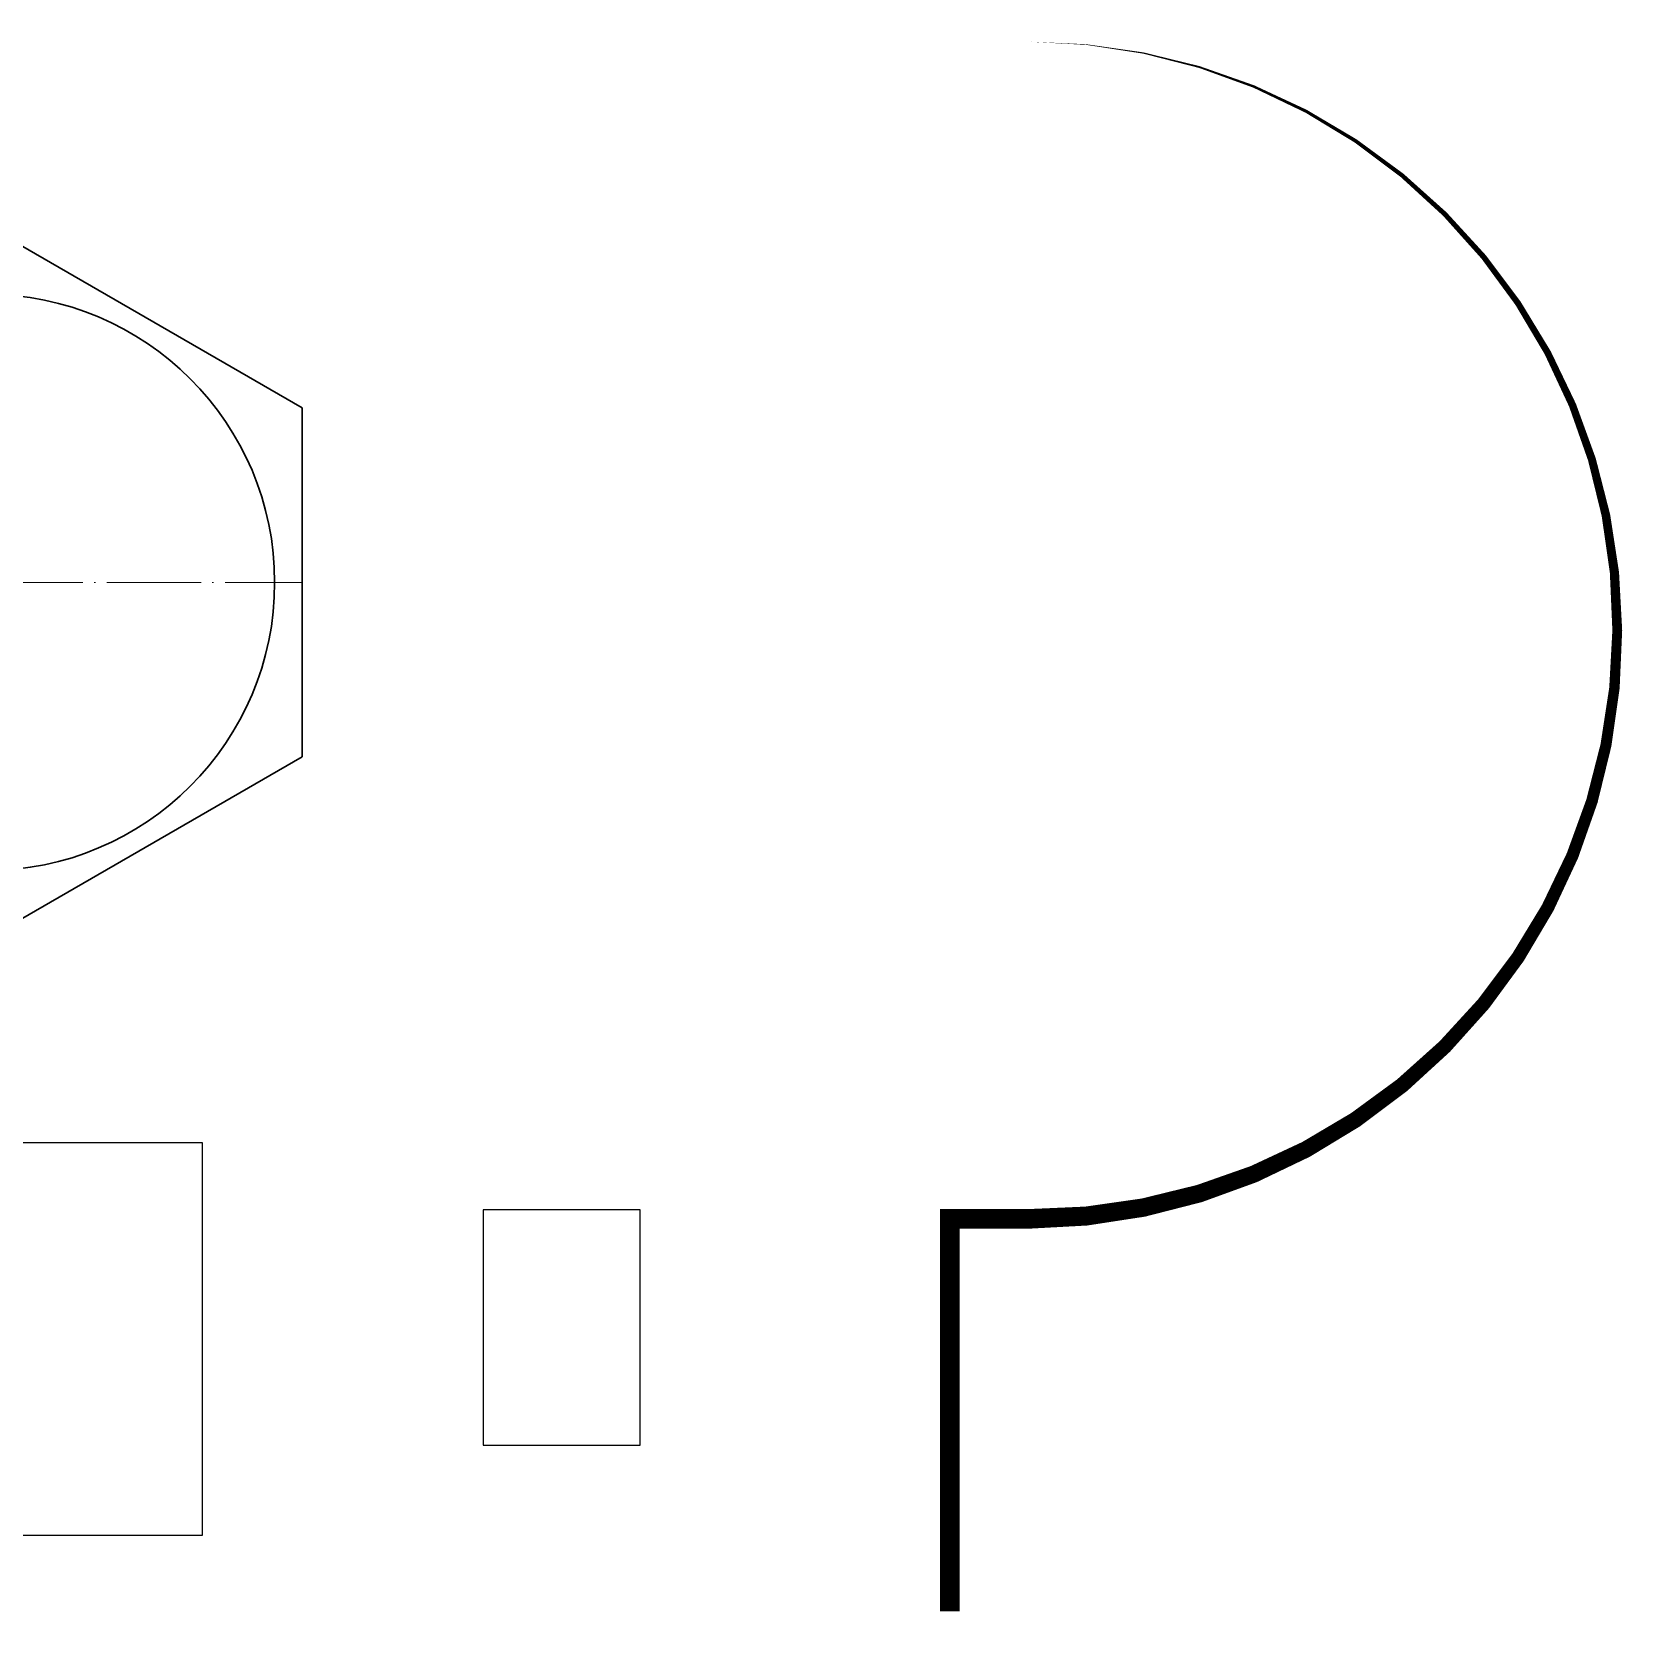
# Model space of a CAD drawing. Header units: millimetres. Extents: x 35 to 1194, y 41 to 446.
# Drawn here: x 787.8 to 1194.1, y 41 to 446 of the extents above; entities that cross this region are included whole.
import ezdxf

# ---------------------------------------------------------------- set-up
doc = ezdxf.new("R2010")
doc.units = ezdxf.units.MM
doc.linetypes.add('ACAD_ISO04W100', pattern=[30, 24, -3, 0, -3])
doc.layers.add('Оси', color=10, linetype='ACAD_ISO04W100', lineweight=15)

msp = doc.modelspace()

# ---------------------------------------------------------------- linework, layer by layer
at = {"lineweight": 30}
for p, q in [((856.603, 350.192), (776.164, 396.634)), ((856.603, 261.245), (856.603, 350.192)), ((776.164, 214.804), (856.603, 261.245))]:
    msp.add_line(p, q, dxfattribs=at)
msp.add_lwpolyline([(1021.617, 43.533, 5, 5, 0), (1021.617, 143.533, 5, 5, 0), (1041.617, 143.533, 5, 0, 1), (1041.617, 443.533, 0, 0, 0.0601144)], format="xyseb")
for points in [[(631.173, 62.899), (831.173, 62.899), (831.173, 162.899), (631.173, 162.899)], [(902.674, 85.834), (942.674, 85.834), (942.674, 145.834), (902.674, 145.834)]]:
    msp.add_lwpolyline(points, close=True)
msp.add_circle((776.164, 305.719), 73.43, dxfattribs=at)
at = {"layer": 'Оси'}
msp.add_line((325.249, 305.719), (856.603, 305.719), dxfattribs=at)

doc.saveas('drawing.dxf')
